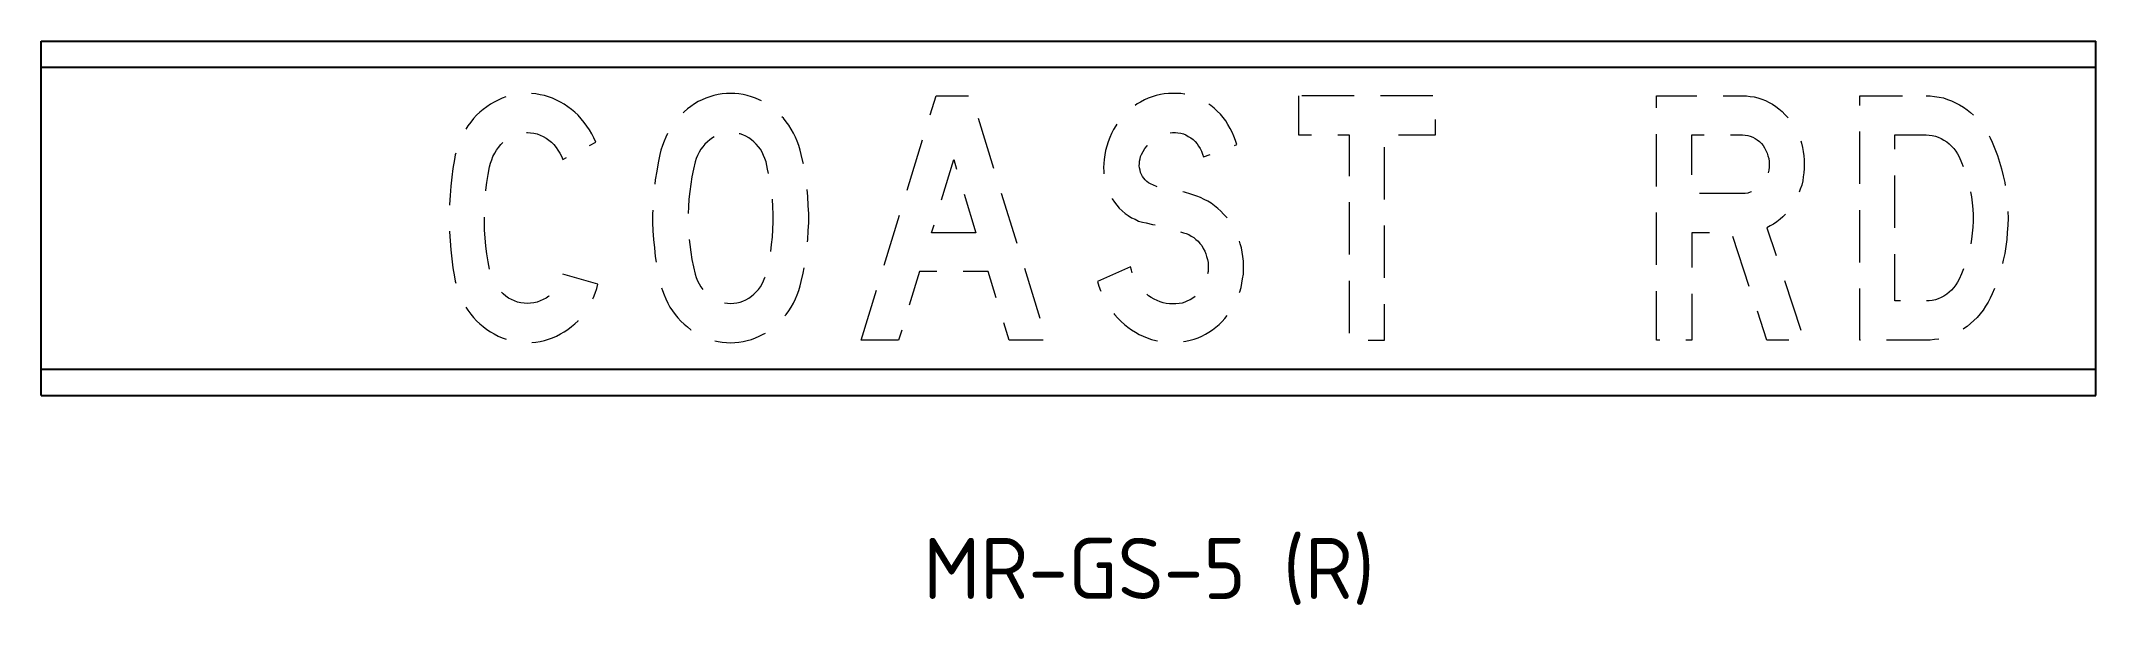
# Model space of a CAD drawing. Extents: x 31 to 149, y 244 to 276.
import ezdxf

# ---------------------------------------------------------------- set-up
doc = ezdxf.new("R2010")
doc.units = 0
doc.header["$LTSCALE"] = 12
doc.header["$MEASUREMENT"] = 0
doc.linetypes.add('DASHED2', pattern=[0.375, 0.25, -0.125])
doc.layers.add('L25', color=1, linetype='CONTINUOUS')
doc.layers.add('T50', color=7, linetype='CONTINUOUS')
doc.styles.add('ISO', font='ISO3098B')

msp = doc.modelspace()

# ---------------------------------------------------------------- linework, layer by layer
at = {"layer": 'L25'}
for p, q in [((31.28, 255.53), (31.28, 275.83)), ((31.28, 275.83), (148.9, 275.83)), ((148.9, 255.53), (148.9, 275.83)), ((31.28, 274.33), (148.9, 274.33)), ((31.28, 257.03), (148.9, 257.03)), ((31.28, 255.53), (148.9, 255.53))]:
    msp.add_line(p, q, dxfattribs=at)
at = {"layer": 'L25', "color": 1, "linetype": 'DASHED2', "lineweight": 0, "flags": 128}
for points in [[(62.02, 271.58), (61.83, 271.75), (61.65, 271.92), (61.44, 272.07), (61.23, 272.21), (61.02, 272.34), (60.79, 272.45), (60.56, 272.56), (60.33, 272.64), (60.1, 272.71), (59.85, 272.76), (59.61, 272.8), (59.36, 272.83), (59.12, 272.83), (58.87, 272.83), (58.63, 272.8), (58.38, 272.76), (58.15, 272.71), (57.9, 272.64), (57.67, 272.56), (57.44, 272.45), (57.21, 272.34), (57, 272.21), (56.79, 272.07), (56.59, 271.92), (56.4, 271.75), (56.21, 271.58), (56.04, 271.39), (55.88, 271.19), (55.72, 270.98), (55.58, 270.76), (55.45, 270.54), (55.34, 270.3), (55.24, 270.06), (55.14, 269.81), (55.06, 269.57), (54.99, 269.31), (54.94, 269.05), (54.86, 268.54), (54.79, 268.03), (54.74, 267.51), (54.69, 266.99), (54.67, 266.47), (54.66, 265.95), (54.66, 265.43), (54.67, 264.91), (54.69, 264.39), (54.74, 263.88), (54.79, 263.36), (54.86, 262.84), (54.94, 262.33), (54.99, 262.07), (55.06, 261.81), (55.14, 261.56), (55.24, 261.32), (55.34, 261.08), (55.45, 260.84), (55.58, 260.62), (55.72, 260.41), (55.88, 260.19), (56.04, 260), (56.21, 259.81), (56.4, 259.64), (56.59, 259.47), (56.79, 259.31), (57, 259.18), (57.21, 259.05), (57.44, 258.93), (57.67, 258.83), (57.9, 258.75), (58.15, 258.68), (58.38, 258.62), (58.63, 258.58), (58.87, 258.56), (59.12, 258.55), (59.36, 258.56), (59.61, 258.58), (59.85, 258.62), (60.1, 258.68), (60.33, 258.75), (60.56, 258.83), (60.79, 258.93), (61.02, 259.05), (61.23, 259.18), (61.44, 259.31), (61.65, 259.47), (61.83, 259.64), (62.02, 259.81), (62.2, 260), (62.37, 260.22), (62.52, 260.43), (62.66, 260.65), (62.79, 260.89), (62.91, 261.14), (63, 261.39), (63.09, 261.65), (63.16, 261.91), (61.14, 262.47), (61.09, 262.28), (61.03, 262.12), (60.95, 261.94), (60.85, 261.79), (60.75, 261.63), (60.63, 261.49), (60.5, 261.35), (60.34, 261.22), (60.19, 261.11), (60.03, 261.02), (59.85, 260.94), (59.67, 260.88), (59.49, 260.83), (59.3, 260.81), (59.12, 260.8), (58.93, 260.81), (58.75, 260.83), (58.56, 260.88), (58.38, 260.94), (58.21, 261.02), (58.04, 261.11), (57.89, 261.22), (57.73, 261.35), (57.6, 261.49), (57.47, 261.65), (57.35, 261.81), (57.25, 261.98), (57.15, 262.17), (57.08, 262.36), (57.01, 262.56), (56.96, 262.76), (56.88, 263.19), (56.8, 263.64), (56.74, 264.09), (56.7, 264.55), (56.67, 265), (56.66, 265.46), (56.66, 265.93), (56.67, 266.37), (56.7, 266.84), (56.74, 267.28), (56.8, 267.73), (56.88, 268.18), (56.96, 268.63), (57.01, 268.83), (57.08, 269.03), (57.15, 269.22), (57.25, 269.4), (57.35, 269.58), (57.47, 269.74), (57.6, 269.9), (57.73, 270.03), (57.89, 270.16), (58.04, 270.26), (58.21, 270.37), (58.38, 270.44), (58.56, 270.51), (58.75, 270.56), (58.93, 270.58), (59.12, 270.59), (59.3, 270.58), (59.49, 270.56), (59.67, 270.51), (59.85, 270.44), (60.03, 270.37), (60.19, 270.26), (60.34, 270.16), (60.5, 270.03), (60.63, 269.9), (60.76, 269.74), (60.86, 269.58), (60.97, 269.41), (61.07, 269.24), (61.14, 269.05), (63.04, 270.03), (62.92, 270.28), (62.8, 270.51), (62.67, 270.75), (62.52, 270.96), (62.37, 271.17), (62.2, 271.37)], [(70.75, 272.83), (70.51, 272.83), (70.27, 272.8), (70.04, 272.77), (69.8, 272.71), (69.56, 272.64), (69.34, 272.56), (69.12, 272.46), (68.89, 272.36), (68.68, 272.23), (68.48, 272.08), (68.28, 271.94), (68.09, 271.78), (67.91, 271.6), (67.73, 271.41), (67.58, 271.21), (67.43, 271.01), (67.28, 270.78), (67.15, 270.56), (67.04, 270.32), (66.94, 270.09), (66.85, 269.84), (66.76, 269.59), (66.7, 269.33), (66.6, 268.86), (66.52, 268.37), (66.44, 267.89), (66.39, 267.4), (66.34, 266.92), (66.3, 266.42), (66.29, 265.94), (66.29, 265.44), (66.3, 264.96), (66.34, 264.47), (66.39, 263.98), (66.44, 263.49), (66.52, 263.01), (66.6, 262.53), (66.7, 262.05), (66.76, 261.8), (66.85, 261.54), (66.94, 261.29), (67.04, 261.06), (67.15, 260.82), (67.28, 260.59), (67.43, 260.38), (67.58, 260.17), (67.73, 259.97), (67.91, 259.79), (68.09, 259.61), (68.28, 259.45), (68.48, 259.29), (68.68, 259.15), (68.89, 259.03), (69.12, 258.92), (69.34, 258.82), (69.56, 258.74), (69.8, 258.67), (70.04, 258.62), (70.27, 258.58), (70.51, 258.56), (70.75, 258.55), (71, 258.56), (71.23, 258.58), (71.47, 258.62), (71.7, 258.67), (71.94, 258.74), (72.17, 258.82), (72.39, 258.92), (72.61, 259.03), (72.83, 259.15), (73.03, 259.29), (73.23, 259.45), (73.42, 259.61), (73.6, 259.79), (73.77, 259.97), (73.93, 260.17), (74.08, 260.38), (74.22, 260.59), (74.35, 260.82), (74.46, 261.06), (74.56, 261.29), (74.66, 261.54), (74.73, 261.8), (74.8, 262.05), (74.91, 262.53), (74.99, 263.01), (75.06, 263.49), (75.12, 263.98), (75.17, 264.47), (75.19, 264.96), (75.22, 265.44), (75.22, 265.94), (75.19, 266.42), (75.17, 266.92), (75.12, 267.4), (75.06, 267.89), (74.99, 268.37), (74.91, 268.86), (74.8, 269.33), (74.73, 269.59), (74.66, 269.84), (74.56, 270.09), (74.46, 270.32), (74.35, 270.56), (74.22, 270.78), (74.08, 271.01), (73.93, 271.21), (73.77, 271.41), (73.6, 271.6), (73.42, 271.78), (73.23, 271.94), (73.03, 272.08), (72.83, 272.23), (72.61, 272.36), (72.39, 272.46), (72.17, 272.56), (71.94, 272.64), (71.7, 272.71), (71.47, 272.77), (71.23, 272.8), (71, 272.83)], [(96.68, 264.85), (96.83, 264.8), (96.98, 264.74), (97.12, 264.66), (97.26, 264.58), (97.39, 264.47), (97.51, 264.37), (97.61, 264.24), (97.72, 264.11), (97.8, 263.95), (97.89, 263.8), (97.96, 263.64), (98, 263.48), (98.04, 263.31), (98.08, 263.14), (98.09, 262.96), (98.09, 262.78), (98.08, 262.62), (98.04, 262.43), (97.99, 262.25), (97.95, 262.08), (97.87, 261.91), (97.79, 261.75), (97.69, 261.6), (97.58, 261.46), (97.46, 261.33), (97.34, 261.21), (97.2, 261.1), (97.06, 261.01), (96.91, 260.94), (96.75, 260.88), (96.59, 260.82), (96.42, 260.8), (96.24, 260.77), (96.05, 260.77), (95.88, 260.77), (95.69, 260.8), (95.51, 260.84), (95.33, 260.89), (95.16, 260.96), (94.99, 261.04), (94.83, 261.14), (94.67, 261.24), (94.52, 261.37), (94.38, 261.5), (94.25, 261.65), (94.13, 261.8), (94.02, 261.97), (93.92, 262.13), (93.83, 262.32), (93.76, 262.5), (93.69, 262.7), (93.64, 262.89), (91.75, 262.05), (91.82, 261.79), (91.92, 261.54), (92.02, 261.28), (92.14, 261.04), (92.27, 260.81), (92.41, 260.58), (92.57, 260.36), (92.73, 260.16), (92.91, 259.96), (93.1, 259.77), (93.29, 259.6), (93.49, 259.44), (93.7, 259.28), (93.92, 259.15), (94.14, 259.02), (94.36, 258.92), (94.6, 258.82), (94.84, 258.74), (95.09, 258.67), (95.32, 258.62), (95.57, 258.58), (95.82, 258.56), (96.07, 258.56), (96.31, 258.57), (96.56, 258.6), (96.81, 258.63), (97.06, 258.69), (97.28, 258.75), (97.51, 258.83), (97.72, 258.93), (97.93, 259.03), (98.13, 259.15), (98.34, 259.28), (98.53, 259.44), (98.71, 259.59), (98.88, 259.77), (99.05, 259.94), (99.2, 260.13), (99.35, 260.33), (99.48, 260.55), (99.6, 260.77), (99.71, 261), (99.8, 261.23), (99.9, 261.47), (99.97, 261.72), (100.01, 261.97), (100.06, 262.21), (100.1, 262.47), (100.11, 262.72), (100.11, 262.97), (100.1, 263.23), (100.07, 263.48), (100.04, 263.73), (99.99, 263.98), (99.92, 264.21), (99.85, 264.45), (99.75, 264.68), (99.66, 264.91), (99.54, 265.12), (99.42, 265.33), (99.28, 265.54), (99.14, 265.74), (98.97, 265.91), (98.81, 266.09), (98.64, 266.24), (98.45, 266.4), (98.26, 266.54), (98.06, 266.66), (97.86, 266.76), (97.65, 266.87), (97.44, 266.95), (97.09, 267.06), (96.74, 267.17), (96.39, 267.25), (96.03, 267.32), (95.66, 267.37), (95.49, 267.4), (95.31, 267.45), (95.12, 267.5), (94.96, 267.57), (94.78, 267.65), (94.67, 267.71), (94.58, 267.79), (94.48, 267.88), (94.4, 267.97), (94.33, 268.08), (94.27, 268.18), (94.22, 268.31), (94.19, 268.43), (94.16, 268.56), (94.14, 268.69), (94.15, 268.82), (94.16, 268.96), (94.19, 269.08), (94.22, 269.21), (94.28, 269.33), (94.36, 269.51), (94.47, 269.67), (94.59, 269.83), (94.72, 269.97), (94.86, 270.1), (95.01, 270.22), (95.17, 270.32), (95.33, 270.41), (95.51, 270.48), (95.69, 270.54), (95.87, 270.57), (96.04, 270.59), (96.21, 270.59), (96.36, 270.58), (96.52, 270.55), (96.67, 270.51), (96.81, 270.45), (96.95, 270.37), (97.09, 270.29), (97.22, 270.19), (97.34, 270.07), (97.45, 269.94), (97.54, 269.81), (97.63, 269.67), (97.71, 269.52), (97.77, 269.35), (97.82, 269.19), (99.72, 269.9), (99.65, 270.13), (99.55, 270.38), (99.46, 270.61), (99.35, 270.83), (99.22, 271.06), (99.09, 271.26), (98.94, 271.46), (98.79, 271.65), (98.61, 271.82), (98.43, 271.99), (98.24, 272.14), (98.05, 272.27), (97.84, 272.4), (97.64, 272.51), (97.41, 272.6), (97.2, 272.67), (96.98, 272.75), (96.74, 272.79), (96.52, 272.82), (96.28, 272.83), (96.04, 272.83), (95.81, 272.83), (95.57, 272.8), (95.35, 272.77), (95.11, 272.71), (94.88, 272.64), (94.66, 272.56), (94.44, 272.46), (94.22, 272.34), (94.02, 272.23), (93.82, 272.08), (93.62, 271.93), (93.44, 271.76), (93.26, 271.59), (93.1, 271.4), (92.95, 271.2), (92.8, 270.98), (92.67, 270.77), (92.56, 270.54), (92.45, 270.31), (92.37, 270.06), (92.28, 269.81), (92.21, 269.57), (92.17, 269.31), (92.13, 269.05), (92.11, 268.82), (92.09, 268.58), (92.11, 268.35), (92.13, 268.11), (92.18, 267.88), (92.24, 267.65), (92.3, 267.43), (92.39, 267.21), (92.48, 267), (92.6, 266.8), (92.72, 266.61), (92.86, 266.43), (93, 266.26), (93.17, 266.1), (93.34, 265.96), (93.51, 265.83), (93.7, 265.71), (93.9, 265.62), (94.1, 265.52), (94.32, 265.46), (94.53, 265.42), (94.91, 265.33), (95.29, 265.24), (95.66, 265.13), (96.17, 264.99)], [(128.68, 272.69), (128.9, 272.69), (129.12, 272.66), (129.34, 272.63), (129.55, 272.57), (129.78, 272.51), (129.98, 272.43), (130.19, 272.32), (130.38, 272.21), (130.58, 272.08), (130.76, 271.95), (130.94, 271.8), (131.1, 271.63), (131.27, 271.46), (131.41, 271.28), (131.55, 271.08), (131.67, 270.88), (131.79, 270.67), (131.88, 270.44), (131.98, 270.22), (132.05, 269.98), (132.11, 269.74), (132.15, 269.51), (132.19, 269.26), (132.21, 269.02), (132.21, 268.77), (132.21, 268.53), (132.19, 268.29), (132.15, 268.05), (132.12, 267.82), (132.06, 267.58), (131.98, 267.34), (131.89, 267.13), (131.8, 266.91), (131.69, 266.69), (131.58, 266.49), (131.45, 266.3), (131.3, 266.11), (131.15, 265.94), (130.98, 265.77), (130.82, 265.62), (130.64, 265.48), (130.45, 265.35), (130.26, 265.24), (130.07, 265.13), (132.21, 258.69), (130.07, 258.69), (128.04, 264.85), (125.77, 264.85), (125.77, 258.69), (123.75, 258.69), (123.75, 272.69)], [(139.18, 272.69), (139.42, 272.69), (139.67, 272.66), (139.92, 272.62), (140.17, 272.57), (140.41, 272.49), (140.64, 272.4), (140.87, 272.3), (141.1, 272.18), (141.32, 272.05), (141.53, 271.89), (141.73, 271.74), (141.92, 271.56), (142.11, 271.37), (142.27, 271.17), (142.44, 270.96), (142.59, 270.75), (142.73, 270.51), (142.85, 270.28), (142.97, 270.03), (143.12, 269.66), (143.27, 269.28), (143.38, 268.9), (143.5, 268.51), (143.6, 268.11), (143.68, 267.72), (143.74, 267.32), (143.8, 266.92), (143.83, 266.5), (143.86, 266.1), (143.87, 265.69), (143.86, 265.29), (143.83, 264.87), (143.8, 264.47), (143.74, 264.07), (143.68, 263.67), (143.6, 263.27), (143.5, 262.88), (143.38, 262.49), (143.27, 262.1), (143.12, 261.73), (142.97, 261.35), (142.85, 261.1), (142.73, 260.87), (142.59, 260.64), (142.44, 260.42), (142.27, 260.2), (142.11, 260), (141.92, 259.83), (141.73, 259.65), (141.53, 259.48), (141.32, 259.34), (141.1, 259.2), (140.87, 259.08), (140.64, 258.99), (140.41, 258.89), (140.17, 258.82), (139.92, 258.76), (139.67, 258.73), (139.42, 258.7), (139.18, 258.69), (135.38, 258.69), (135.38, 272.69)], [(68.73, 268.92), (68.63, 268.49), (68.54, 268.06), (68.47, 267.64), (68.41, 267.21), (68.36, 266.78), (68.34, 266.34), (68.32, 265.91), (68.32, 265.48), (68.34, 265.04), (68.36, 264.6), (68.41, 264.18), (68.47, 263.74), (68.54, 263.31), (68.63, 262.89), (68.73, 262.47), (68.78, 262.28), (68.86, 262.1), (68.95, 261.93), (69.04, 261.75), (69.16, 261.6), (69.28, 261.46), (69.42, 261.33), (69.56, 261.21), (69.72, 261.1), (69.87, 261.01), (70.05, 260.93), (70.21, 260.87), (70.39, 260.83), (70.57, 260.81), (70.75, 260.8), (70.94, 260.81), (71.11, 260.83), (71.29, 260.87), (71.46, 260.93), (71.62, 261.01), (71.79, 261.1), (71.94, 261.21), (72.08, 261.33), (72.22, 261.46), (72.34, 261.6), (72.46, 261.75), (72.56, 261.93), (72.64, 262.1), (72.72, 262.28), (72.78, 262.47), (72.87, 262.89), (72.97, 263.31), (73.04, 263.74), (73.1, 264.18), (73.15, 264.6), (73.17, 265.04), (73.18, 265.48), (73.18, 265.91), (73.17, 266.34), (73.15, 266.78), (73.1, 267.21), (73.04, 267.64), (72.97, 268.06), (72.87, 268.49), (72.78, 268.92), (72.72, 269.11), (72.64, 269.28), (72.56, 269.46), (72.46, 269.63), (72.34, 269.78), (72.22, 269.93), (72.08, 270.06), (71.94, 270.18), (71.79, 270.29), (71.62, 270.38), (71.46, 270.45), (71.29, 270.51), (71.11, 270.56), (70.94, 270.58), (70.75, 270.59), (70.57, 270.58), (70.39, 270.56), (70.21, 270.51), (70.05, 270.45), (69.87, 270.38), (69.72, 270.29), (69.56, 270.18), (69.42, 270.06), (69.28, 269.93), (69.16, 269.78), (69.04, 269.63), (68.95, 269.46), (68.86, 269.28), (68.78, 269.11)], [(128.68, 270.45), (128.82, 270.44), (128.97, 270.42), (129.12, 270.38), (129.26, 270.32), (129.39, 270.25), (129.52, 270.17), (129.64, 270.07), (129.75, 269.97), (129.85, 269.84), (129.94, 269.71), (130.01, 269.57), (130.09, 269.41), (130.13, 269.26), (130.17, 269.11), (130.19, 268.94), (130.19, 268.77), (130.19, 268.61), (130.17, 268.44), (130.13, 268.28), (130.09, 268.12), (130.01, 267.98), (129.94, 267.84), (129.85, 267.7), (129.75, 267.58), (129.64, 267.47), (129.52, 267.37), (129.39, 267.28), (129.26, 267.21), (129.12, 267.17), (128.97, 267.12), (128.82, 267.1), (128.68, 267.1), (125.77, 267.1), (125.77, 270.45)], [(139.18, 270.45), (139.35, 270.44), (139.53, 270.42), (139.71, 270.38), (139.87, 270.32), (140.04, 270.25), (140.2, 270.16), (140.36, 270.06), (140.5, 269.94), (140.64, 269.81), (140.76, 269.67), (140.88, 269.52), (140.98, 269.37), (141.07, 269.19), (141.21, 268.88), (141.34, 268.56), (141.46, 268.24), (141.56, 267.91), (141.65, 267.58), (141.72, 267.24), (141.78, 266.91), (141.82, 266.56), (141.85, 266.21), (141.87, 265.87), (141.87, 265.52), (141.85, 265.17), (141.82, 264.83), (141.78, 264.48), (141.72, 264.14), (141.65, 263.8), (141.56, 263.47), (141.46, 263.14), (141.34, 262.82), (141.21, 262.5), (141.07, 262.19), (140.98, 262.02), (140.88, 261.86), (140.76, 261.71), (140.64, 261.56), (140.5, 261.45), (140.36, 261.33), (140.2, 261.22), (140.04, 261.14), (139.87, 261.07), (139.71, 261.01), (139.53, 260.96), (139.35, 260.94), (139.18, 260.94), (137.4, 260.94), (137.4, 270.45)]]:
    msp.add_lwpolyline(points, close=True, dxfattribs=at)
for points in [[(78.22, 258.69), (82.51, 272.69), (84.54, 272.69), (88.83, 258.69), (86.69, 258.69), (85.49, 262.62), (81.56, 262.62), (80.37, 258.69), (78.22, 258.69), (78.22, 258.69)], [(103.25, 272.69), (103.25, 270.45), (106.16, 270.45), (106.16, 258.69), (108.18, 258.69), (108.18, 270.45), (111.1, 270.45), (111.1, 272.69), (103.25, 272.69), (103.25, 272.69)], [(84.79, 264.85), (82.26, 264.85), (83.52, 269.05), (84.79, 264.85), (84.79, 264.85)]]:
    msp.add_lwpolyline(points, dxfattribs=at)

# ---------------------------------------------------------------- texts
at = {"layer": 'T50', "style": 'ISO'}
msp.add_text('MR-GS-5 (R)', height=3.5, dxfattribs=at).set_placement((81.78, 243.87))

doc.saveas('drawing.dxf')
